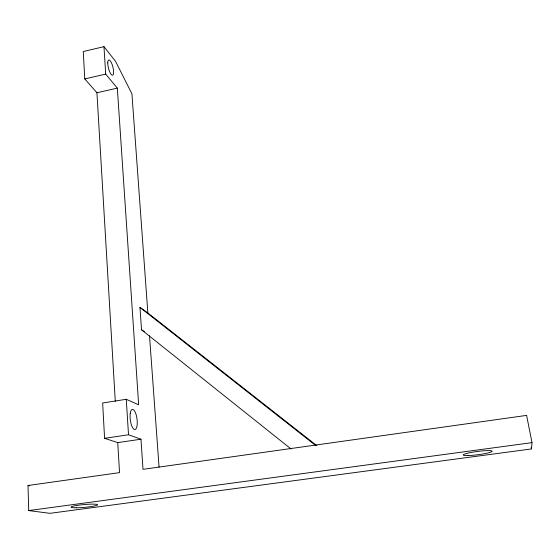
<?xml version="1.0" encoding="UTF-8"?>
<svg xmlns="http://www.w3.org/2000/svg" width="560" height="560" viewBox="0 0 560 560"><rect width="100%" height="100%" fill="white"/><g stroke="black" fill="none" stroke-linecap="round" stroke-linejoin="round"><path stroke-width="0.84" d="M104.587 438.319L117.74 442.617L119.532 472.633L28 485.506L28.728 510.573L49.938 513.331L531.482 448.931L532 442.638L526.603 415.387L143.003 469.336L140.973 439.201L128.513 434.763L104.587 438.319L102.641 402.99L126.266 399.294L138.656 404.789L117.334 88.137L105.7 74.116L103.964 46.669L83.251 51.534L84.763 78.911L96.929 92.736L115.29 401.373M84.763 78.911L105.7 74.116M96.929 92.736L117.334 88.137M117.74 442.617L140.973 439.201M28.728 510.573L532 442.638M28 485.506L29.687 485.814M316.862 445.704L147.854 312.949L139.951 307.412L141.519 329.777L144.403 331.639M139.951 307.412L315.714 445.543M141.519 329.777L291.032 448.973M103.964 46.669L115.528 61.306L131.922 93.793L147.854 312.949M531.153 447.251L531.482 448.931M149.513 335.762L159.068 467.152M126.266 399.294L128.513 434.763M76.237 507.787A13.342 1.4 -5.1 0 0 97.496 504.959A13.342 1.4 -5.1 0 0 79.212 505.113A13.342 1.4 -5.1 0 0 76.237 507.787M467.782 455.588A14.567 1.645 -7.5 0 0 491.771 451.661A14.567 1.645 -7.5 0 0 473.627 452.032A14.567 1.645 -7.5 0 0 467.782 455.588M130.256 413.322A10.157 3.395 82.7 0 0 134.351 429.464A10.157 3.395 82.7 0 0 136.388 415.625A10.157 3.395 82.7 0 0 130.256 413.322M107.758 62.909A7.889 2.296 76 0 0 112.112 75.187A7.889 2.296 76 0 0 112.196 64.645A7.889 2.296 76 0 0 107.758 62.909"/></g></svg>
